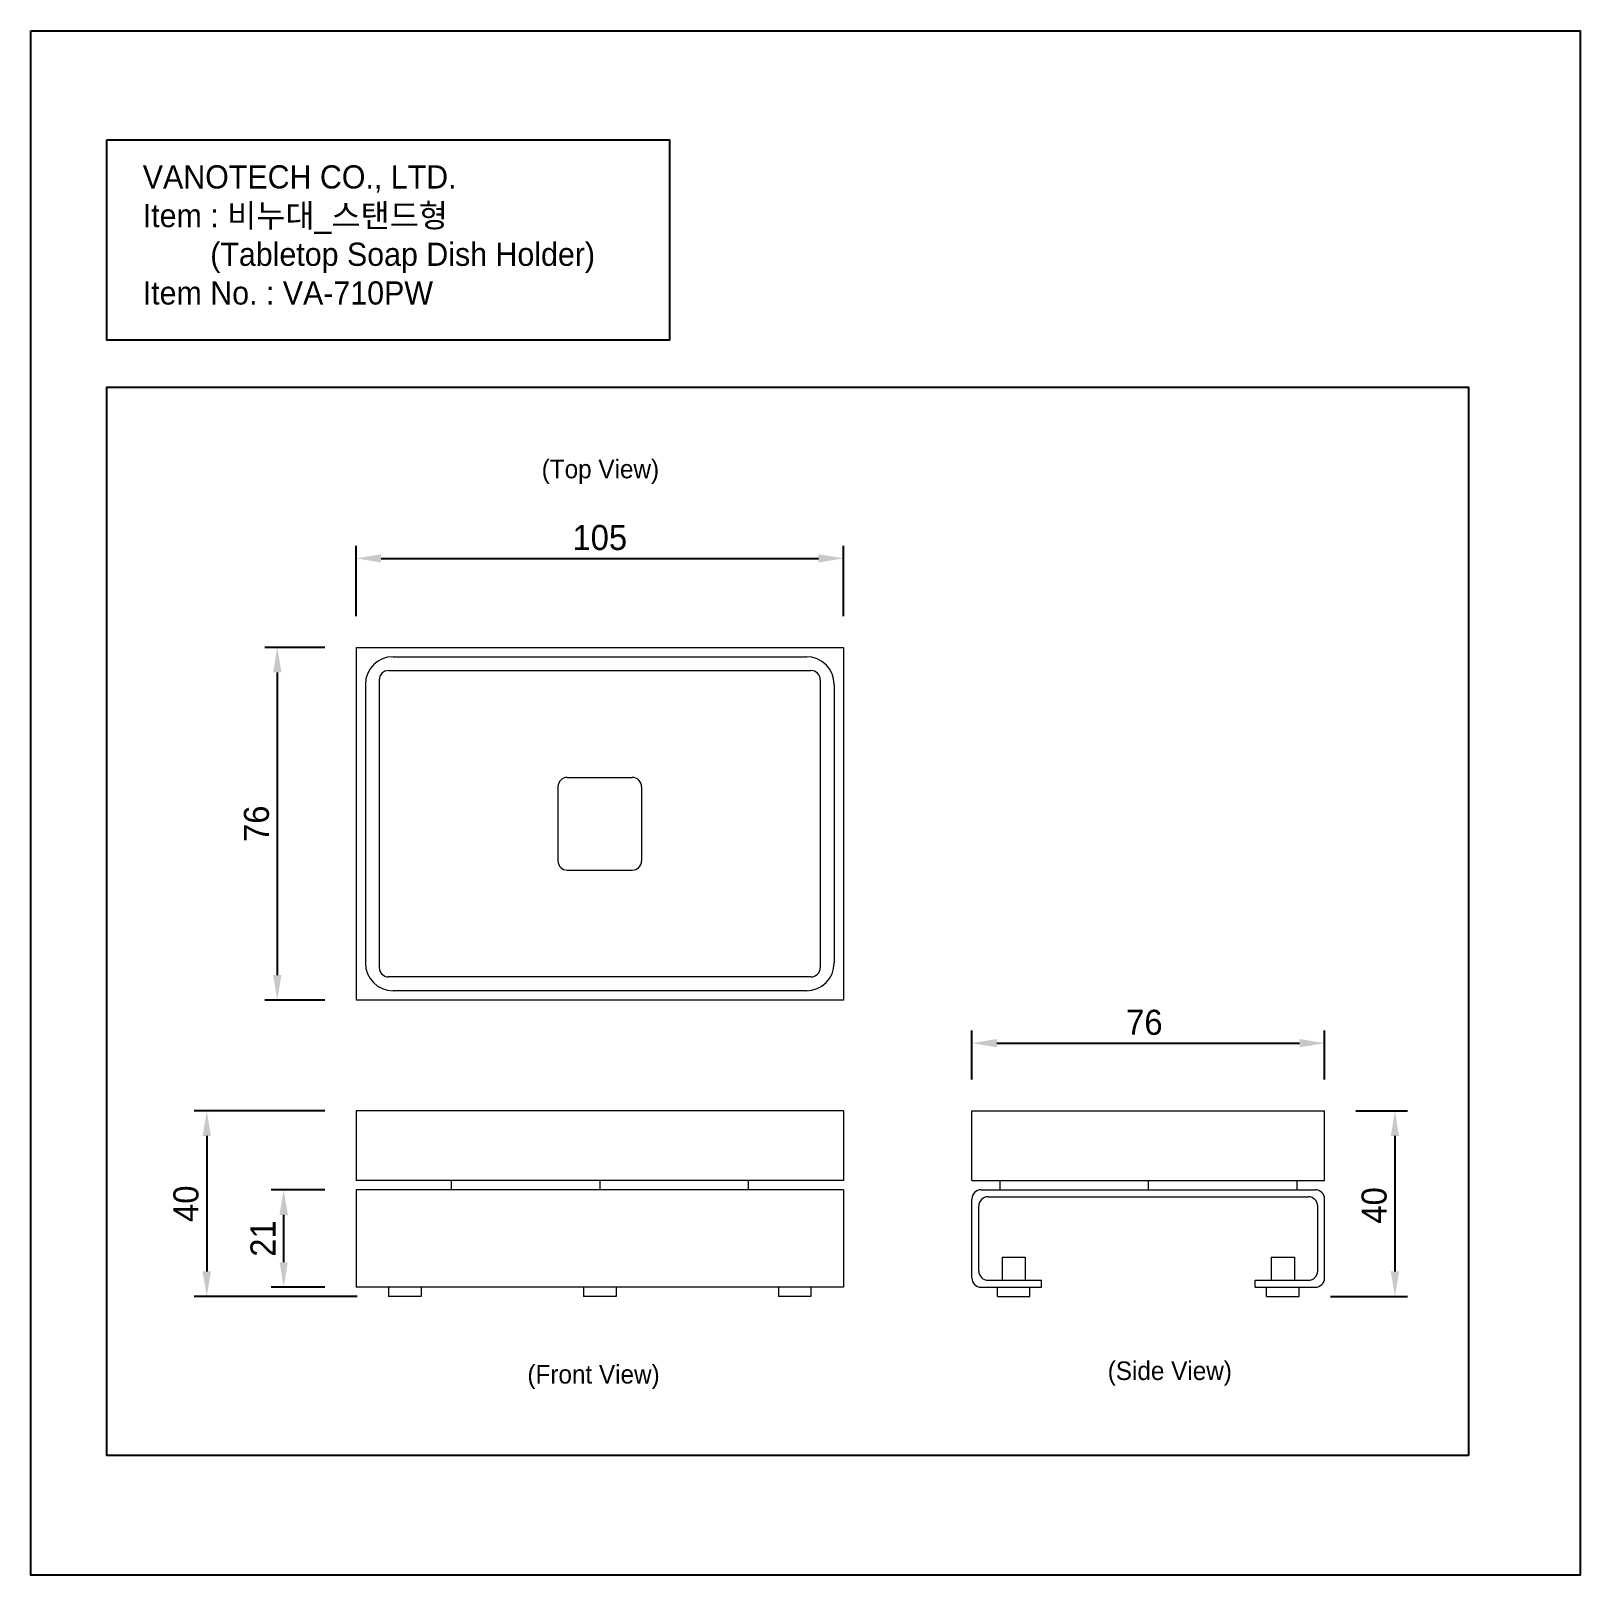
# Model space of a CAD drawing. Header units: millimetres. Extents: x 14731 to 15065, y -1261 to -928.
import ezdxf

# ---------------------------------------------------------------- set-up
doc = ezdxf.new("R2010")
doc.units = ezdxf.units.MM
doc.header["$LTSCALE"] = 2
doc.styles.get("Standard").update_dxf_attribs({"font": ''})
doc.styles.add('스타일', font='', dxfattribs={"height": 20})
doc.styles.get('Standard').set_extended_font_data('Gulim')
doc.styles.get('스타일').set_extended_font_data('Gulim')
doc.dimstyles.new('ISO-25', dxfattribs={"dimscale": 2.7, "dimtxt": 5, "dimasz": 4, "dimexe": 1.25, "dimexo": 2.5, "dimtad": 1, "dimtxsty": 'Standard', "dimcen": 2.5, "dimclrd": 3, "dimclre": 3, "dimclrt": 2, "dimadec": 1, "dimazin": 2, "dimtfac": 1, "dimtmove": 0, "dimatfit": 3, "dimfxl": 1, "dimarcsym": 0})

# ---------------------------------------------------------------- blocks, each defined once
blk = doc.blocks.new('*D21')
at = {"color": 5, "lineweight": -2, "transparency": 16777216}
for p, q in [((14794.12, -1160.51), (14766.01, -1160.51)), ((14768.71, -1165.91), (14768.71, -1195.11)), ((14801.12, -1200.51), (14766.01, -1200.51))]:
    blk.add_line(p, q, dxfattribs=at)
at = {"color": 5, "transparency": 16777216}
for points in [[(14767.81, -1165.91), (14769.61, -1165.91), (14768.71, -1160.51)], [(14767.81, -1195.11), (14769.61, -1195.11), (14768.71, -1200.51)]]:
    blk.add_solid(points, dxfattribs=at)
at = {"layer": 'Defpoints', "color": 0, "transparency": 16777216}
for p in [(14800.87, -1160.51), (14768.71, -1200.51), (14807.87, -1200.51)]:
    blk.add_point(p, dxfattribs=at)
at = {"color": 7, "transparency": 16777216, "insert": (14764.25, -1180.51), "char_height": 5.4, "attachment_point": 5, "rotation": 90}
blk.add_mtext('40', dxfattribs=at)
blk = doc.blocks.new('*D22')
at = {"color": 5, "lineweight": -2, "transparency": 16777216}
for p, q in [((14794.12, -1177.51), (14782.58, -1177.51)), ((14785.28, -1193.11), (14785.28, -1182.91)), ((14794.12, -1198.51), (14782.58, -1198.51))]:
    blk.add_line(p, q, dxfattribs=at)
at = {"color": 5, "transparency": 16777216}
for points in [[(14784.38, -1182.91), (14786.18, -1182.91), (14785.28, -1177.51)], [(14784.38, -1193.11), (14786.18, -1193.11), (14785.28, -1198.51)]]:
    blk.add_solid(points, dxfattribs=at)
at = {"layer": 'Defpoints', "color": 0, "transparency": 16777216}
for p in [(14785.28, -1177.51), (14800.87, -1177.51), (14800.87, -1198.51)]:
    blk.add_point(p, dxfattribs=at)
at = {"color": 7, "transparency": 16777216, "insert": (14780.82, -1188.01), "char_height": 5.4, "attachment_point": 5, "rotation": 90}
blk.add_mtext('21', dxfattribs=at)
blk = doc.blocks.new('*D23')
at = {"color": 5, "lineweight": -2, "transparency": 16777216}
for p, q in [((14933.52, -1153.76), (14933.52, -1143.21)), ((15009.52, -1153.76), (15009.52, -1143.21)), ((14938.92, -1145.91), (15004.12, -1145.91))]:
    blk.add_line(p, q, dxfattribs=at)
at = {"color": 5, "transparency": 16777216}
for points in [[(14938.92, -1145.01), (14938.92, -1146.81), (14933.52, -1145.91)], [(15004.12, -1145.01), (15004.12, -1146.81), (15009.52, -1145.91)]]:
    blk.add_solid(points, dxfattribs=at)
at = {"layer": 'Defpoints', "color": 0, "transparency": 16777216}
for p in [(15009.52, -1145.91), (14933.52, -1160.51), (15009.52, -1160.51)]:
    blk.add_point(p, dxfattribs=at)
at = {"color": 7, "transparency": 16777216, "insert": (14970.68, -1141.45), "char_height": 5.4, "attachment_point": 5}
blk.add_mtext('76', dxfattribs=at)
blk = doc.blocks.new('*D24')
at = {"color": 5, "lineweight": -2, "transparency": 16777216}
for p, q in [((15016.27, -1160.51), (15027.36, -1160.51)), ((15024.66, -1165.91), (15024.66, -1195.11)), ((15010.77, -1200.51), (15027.36, -1200.51))]:
    blk.add_line(p, q, dxfattribs=at)
at = {"color": 5, "transparency": 16777216}
for points in [[(15023.76, -1165.91), (15025.56, -1165.91), (15024.66, -1160.51)], [(15023.76, -1195.11), (15025.56, -1195.11), (15024.66, -1200.51)]]:
    blk.add_solid(points, dxfattribs=at)
at = {"layer": 'Defpoints', "color": 0, "transparency": 16777216}
for p in [(15009.52, -1160.51), (15004.02, -1200.51), (15024.66, -1200.51)]:
    blk.add_point(p, dxfattribs=at)
at = {"color": 7, "transparency": 16777216, "insert": (15020.2, -1180.87), "char_height": 5.4, "attachment_point": 5, "rotation": 90}
blk.add_mtext('40', dxfattribs=at)
blk = doc.blocks.new('*D25')
at = {"color": 5, "lineweight": -2, "transparency": 16777216}
for p, q in [((14800.87, -1053.88), (14800.87, -1038.74)), ((14905.87, -1053.88), (14905.87, -1038.74)), ((14806.27, -1041.44), (14900.47, -1041.44))]:
    blk.add_line(p, q, dxfattribs=at)
at = {"color": 5, "transparency": 16777216}
for points in [[(14806.27, -1040.54), (14806.27, -1042.34), (14800.87, -1041.44)], [(14900.47, -1040.54), (14900.47, -1042.34), (14905.87, -1041.44)]]:
    blk.add_solid(points, dxfattribs=at)
at = {"layer": 'Defpoints', "color": 0, "transparency": 16777216}
for p in [(14905.87, -1041.44), (14800.87, -1060.63), (14905.87, -1060.63)]:
    blk.add_point(p, dxfattribs=at)
at = {"color": 7, "transparency": 16777216, "insert": (14853.37, -1036.98), "char_height": 5.4, "attachment_point": 5}
blk.add_mtext('105', dxfattribs=at)
blk = doc.blocks.new('*D26')
at = {"color": 5, "lineweight": -2, "transparency": 16777216}
for p, q in [((14794.12, -1060.63), (14781.2, -1060.63)), ((14783.9, -1066.03), (14783.9, -1131.23)), ((14794.12, -1136.63), (14781.2, -1136.63))]:
    blk.add_line(p, q, dxfattribs=at)
at = {"color": 5, "transparency": 16777216}
for points in [[(14783, -1066.03), (14784.8, -1066.03), (14783.9, -1060.63)], [(14783, -1131.23), (14784.8, -1131.23), (14783.9, -1136.63)]]:
    blk.add_solid(points, dxfattribs=at)
at = {"layer": 'Defpoints', "color": 0, "transparency": 16777216}
for p in [(14800.87, -1060.63), (14783.9, -1136.63), (14800.87, -1136.63)]:
    blk.add_point(p, dxfattribs=at)
at = {"color": 7, "transparency": 16777216, "insert": (14779.44, -1098.63), "char_height": 5.4, "attachment_point": 5, "rotation": 90}
blk.add_mtext('76', dxfattribs=at)

msp = doc.modelspace()

# ---------------------------------------------------------------- linework, layer by layer
at = {"color": 3}
msp.add_line((14747.203, -1004.551), (14747.203, -1004.551), dxfattribs=at)
at = {"lineweight": 20}
for p, q in [((14800.868, -1060.626), (14800.868, -1136.626)), ((14800.868, -1060.626), (14905.868, -1060.626)), ((14905.868, -1060.626), (14905.868, -1136.626)), ((14905.868, -1136.626), (14800.868, -1136.626)), ((14905.868, -1177.507), (14800.868, -1177.507)), ((14800.868, -1177.507), (14800.868, -1198.507)), ((14905.868, -1177.507), (14905.868, -1198.507)), ((14935.516, -1177.507), (15007.516, -1177.507)), ((14933.516, -1196.507), (14933.516, -1179.507)), ((14935.016, -1195.007), (14935.016, -1181.007)), ((14937.016, -1179.007), (15006.016, -1179.007)), ((15008.016, -1195.007), (15008.016, -1181.007)), ((15009.516, -1196.507), (15009.516, -1179.507)), ((14940.016, -1192.007), (14945.016, -1192.007)), ((14940.016, -1192.007), (14940.016, -1197.007)), ((14945.016, -1192.007), (14945.016, -1197.007)), ((14998.016, -1192.007), (15003.016, -1192.007)), ((14998.016, -1192.007), (14998.016, -1197.007)), ((15003.016, -1192.007), (15003.016, -1197.007)), ((14937.016, -1197.007), (14948.516, -1197.007)), ((14948.516, -1198.507), (14948.516, -1197.007)), ((14994.516, -1198.507), (14994.516, -1197.007)), ((14994.516, -1197.007), (15006.016, -1197.007)), ((14905.868, -1198.507), (14800.868, -1198.507)), ((14807.868, -1198.507), (14807.868, -1200.507)), ((14814.868, -1200.507), (14807.868, -1200.507)), ((14814.868, -1198.507), (14814.868, -1200.507)), ((14849.868, -1198.507), (14849.868, -1200.507)), ((14849.868, -1198.507), (14849.868, -1200.507)), ((14856.868, -1200.507), (14849.868, -1200.507)), ((14856.868, -1198.507), (14856.868, -1200.507)), ((14856.868, -1198.507), (14856.868, -1200.507)), ((14891.868, -1198.507), (14891.868, -1200.507)), ((14898.868, -1200.507), (14891.868, -1200.507)), ((14898.868, -1198.507), (14898.868, -1200.507)), ((14935.516, -1198.507), (14948.516, -1198.507)), ((14939.016, -1200.507), (14939.016, -1198.507)), ((14939.016, -1200.507), (14946.016, -1200.507)), ((14946.016, -1200.507), (14946.016, -1198.507)), ((14994.516, -1198.507), (15007.516, -1198.507)), ((14997.016, -1200.507), (14997.016, -1198.507)), ((14997.016, -1200.507), (15004.016, -1200.507)), ((15004.016, -1200.507), (15004.016, -1198.507))]:
    msp.add_line(p, q, dxfattribs=at)
at = {"color": 3, "lineweight": 20}
for p, q in [((14808.868, -1062.626), (14897.868, -1062.626)), ((14805.868, -1067.626), (14805.868, -1129.626)), ((14807.868, -1065.626), (14898.868, -1065.626)), ((14900.868, -1067.626), (14900.868, -1129.626)), ((14802.868, -1068.626), (14802.868, -1128.626)), ((14903.868, -1068.626), (14903.868, -1128.626)), ((14844.368, -1090.626), (14844.368, -1106.626)), ((14846.368, -1088.626), (14860.368, -1088.626)), ((14862.368, -1090.626), (14862.368, -1106.626)), ((14846.368, -1108.626), (14860.368, -1108.626)), ((14898.868, -1131.626), (14807.868, -1131.626)), ((14897.868, -1134.626), (14808.868, -1134.626)), ((14800.868, -1160.507), (14800.868, -1175.507)), ((14905.868, -1160.507), (14800.868, -1160.507)), ((14905.868, -1160.507), (14905.868, -1175.507)), ((14933.516, -1160.507), (15009.516, -1160.507)), ((14933.516, -1175.507), (14933.516, -1160.507)), ((15009.516, -1175.507), (15009.516, -1160.507)), ((14905.868, -1175.507), (14800.868, -1175.507)), ((14821.368, -1175.507), (14821.368, -1177.507)), ((14853.368, -1175.507), (14853.368, -1177.507)), ((14885.368, -1175.507), (14885.368, -1177.507)), ((14885.368, -1175.507), (14885.368, -1177.507)), ((14933.516, -1175.507), (15009.516, -1175.507)), ((14939.516, -1175.507), (14939.516, -1177.507)), ((14971.516, -1175.507), (14971.516, -1177.507)), ((15003.516, -1175.507), (15003.516, -1177.507))]:
    msp.add_line(p, q, dxfattribs=at)
at = {"color": 4}
msp.add_lwpolyline([(14730.843, -927.793), (15064.528, -927.793), (15064.528, -1260.52), (14730.843, -1260.52)], close=True, dxfattribs=at)
at = {"color": 3}
msp.add_lwpolyline([(14747.155, -951.27), (14868.422, -951.27), (14868.422, -994.404), (14747.155, -994.404)], close=True, dxfattribs=at)
at = {"color": 6}
msp.add_lwpolyline([(15040.477, -1234.745), (14747.203, -1234.745), (14747.203, -1004.551), (15040.477, -1004.551)], close=True, dxfattribs=at)
at = {"color": 3, "lineweight": 20}
for centre, radius, start, end in [((14808.868, -1068.626), 6, 90, 180), ((14897.868, -1068.626), 6, 360, 90), ((14807.868, -1067.626), 2, 90, 180), ((14898.868, -1067.626), 2, 360, 90), ((14846.368, -1090.626), 2, 90, 180), ((14860.368, -1090.626), 2, 0, 90), ((14846.368, -1106.626), 2, 180, 270), ((14860.368, -1106.626), 2, 270, 0), ((14808.868, -1128.626), 6, 180, 270), ((14807.868, -1129.626), 2, 180, 270), ((14897.868, -1128.626), 6, 270, 360), ((14898.868, -1129.626), 2, 270, 360)]:
    msp.add_arc(centre, radius, start, end, dxfattribs=at)
at = {"lineweight": 20}
for centre, start, end in [((14935.516, -1179.507), 90, 180), ((15007.516, -1179.507), 0, 90), ((14937.016, -1181.007), 90, 180), ((15006.016, -1181.007), 0, 90), ((14935.516, -1196.507), 180, 270), ((14937.016, -1195.007), 180, 270), ((15006.016, -1195.007), 270, 360), ((15007.516, -1196.507), 270, 0)]:
    msp.add_arc(centre, 2, start, end, dxfattribs=at)

# ---------------------------------------------------------------- texts
at = {"color": 3, "insert": (14754.923, -956.739), "char_height": 5, "width": 363.40321, "attachment_point": 1, "style": '스타일'}
msp.add_mtext('\\pt20;{\\C6;VANOTECH CO., LTD.\\P\\ptz;\\C256;Item : 비누대_스탠드형\\P        (Tabletop Soap Dish Holder)\\PItem No. : VA-710PW}', dxfattribs=at)
at = {"char_height": 4, "width": 133.15596, "attachment_point": 1, "style": '스타일'}
for s, insert in [('(Top View)', (14840.858, -1020.189)), ('(Side View)', (14962.784, -1214.499)), ('(Front View)', (14837.783, -1215.261))]:
    msp.add_mtext(s, dxfattribs=dict(at, insert=insert))

# ---------------------------------------------------------------- dimensions: what is measured, and where the dimension line sits
dim = msp.add_linear_dim(base=(14905.868, -1041.444), p1=(14800.868, -1060.626), p2=(14905.868, -1060.626), dimstyle='ISO-25', override={"dimtxt": 2, "dimasz": 2, "dimexe": 1, "dimclrd": 5, "dimclre": 5, "dimclrt": 7})
dim.commit()
dim.dimension.update_dxf_attribs({"geometry": '*D25', "text_midpoint": (14853.368, -1036.981)})
dim = msp.add_linear_dim(base=(14783.903, -1136.626), p1=(14800.868, -1060.626), p2=(14800.868, -1136.626), angle=90, dimstyle='ISO-25', override={"dimtxt": 2, "dimasz": 2, "dimexe": 1, "dimclrd": 5, "dimclre": 5, "dimclrt": 7})
dim.commit()
dim.dimension.update_dxf_attribs({"geometry": '*D26', "text_midpoint": (14779.444, -1098.626)})
dim = msp.add_linear_dim(base=(15009.516, -1145.913), p1=(14933.516, -1160.507), p2=(15009.516, -1160.507), dimstyle='ISO-25', override={"dimtxt": 2, "dimasz": 2, "dimexe": 1, "dimclrd": 5, "dimclre": 5, "dimclrt": 7})
dim.commit()
dim.dimension.update_dxf_attribs({"geometry": '*D23', "text_midpoint": (14970.676, -1145.913), "dimtype": 160})
for base, p1, p2, picture, middle in [((14768.708, -1200.507), (14800.868, -1160.507), (14807.868, -1200.507), '*D21', (14768.708, -1180.507)), ((15024.659, -1200.507), (15009.516, -1160.507), (15004.016, -1200.507), '*D24', (15024.659, -1180.869)), ((14785.278, -1177.507), (14800.868, -1198.507), (14800.868, -1177.507), '*D22', (14785.278, -1188.007))]:
    dim = msp.add_linear_dim(base=base, p1=p1, p2=p2, angle=90, dimstyle='ISO-25', override={"dimtxt": 2, "dimasz": 2, "dimexe": 1, "dimclrd": 5, "dimclre": 5, "dimclrt": 7})
    dim.commit()
    dim.dimension.update_dxf_attribs({"geometry": picture, "text_midpoint": middle, "dimtype": 160})

doc.saveas('drawing.dxf')
